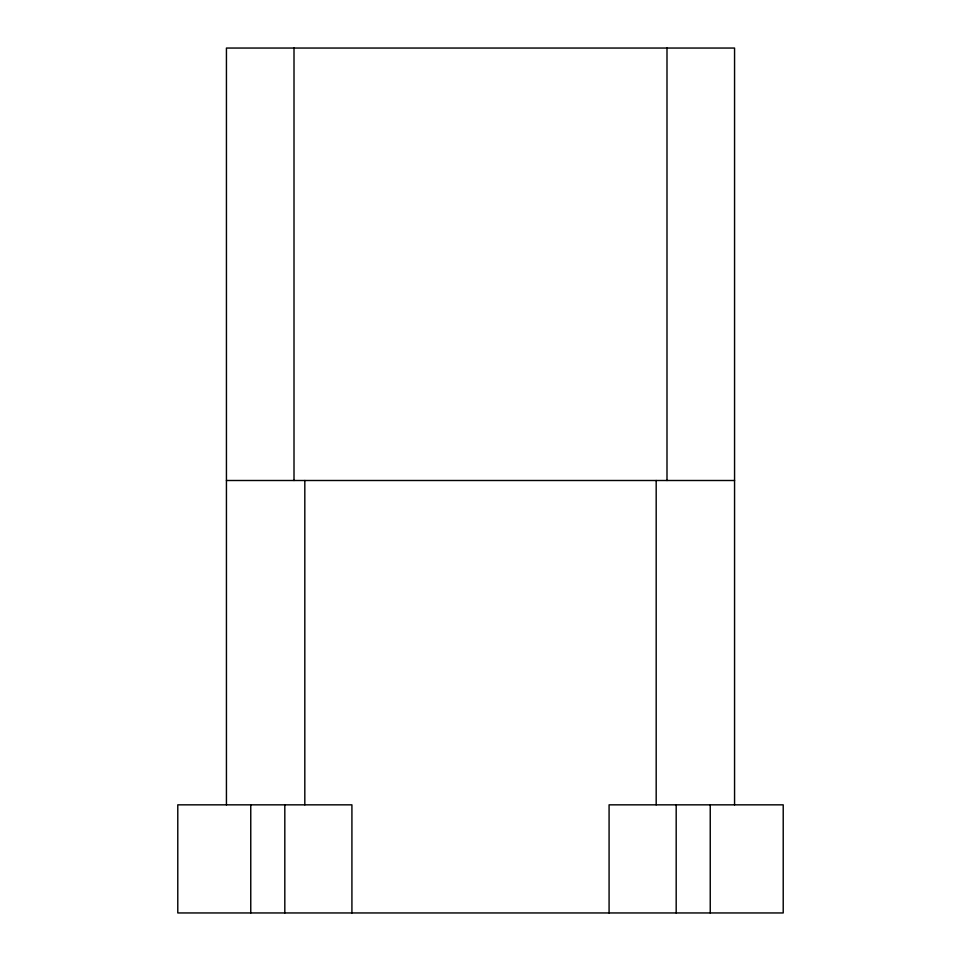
<?xml version="1.0" encoding="UTF-8"?>
<svg xmlns="http://www.w3.org/2000/svg" width="961" height="961" viewBox="0 0 961 961"><rect width="100%" height="100%" fill="white"/><g stroke="black" fill="none" stroke-linecap="round" stroke-linejoin="round"><path stroke-width="1.44" d="M226.436 480.5L734.564 480.5M734.564 804.837L734.564 48.05L226.436 48.05L226.436 804.837M710.239 804.837L710.239 912.95M676.184 804.837L676.184 912.95M666.994 48.05L666.994 480.5M656.183 480.5L656.183 804.837M609.082 912.95L609.082 804.837L783.215 804.837L783.215 912.95L177.785 912.95L177.785 804.837L351.918 804.837L351.918 912.95M304.817 480.5L304.817 804.837M294.006 48.05L294.006 480.5M284.816 804.837L284.816 912.95M250.761 804.837L250.761 912.95"/></g></svg>
